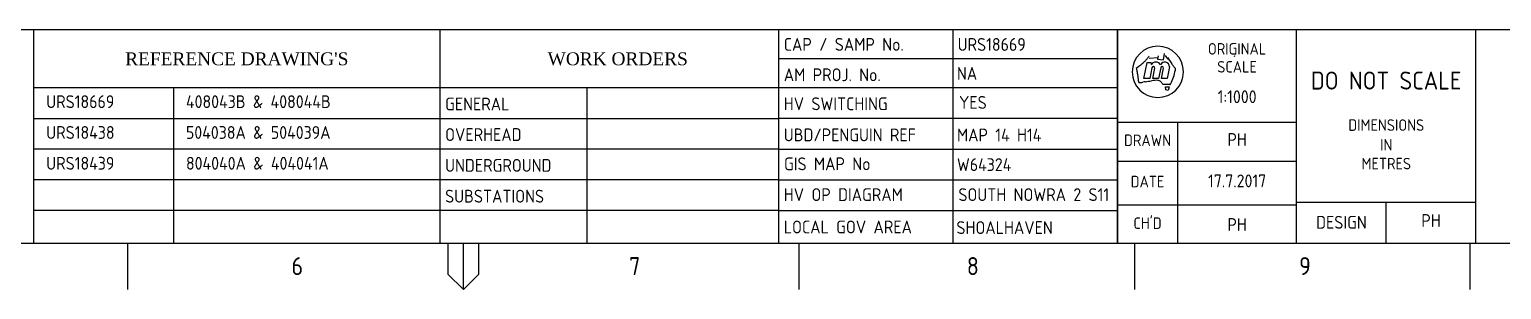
# Paper-space layout 'Retic2' of a CAD drawing. Header units: metres, sheet in millimetres. Extents: x -21 to 813, y -3 to 583.
# Drawn here: x 311.4 to 598.8, y -3 to 47.6 of the extents above; entities that cross this region are included whole.
import ezdxf
from ezdxf.enums import TextEntityAlignment as Align

# ---------------------------------------------------------------- set-up
doc = ezdxf.new("R2010")
doc.units = ezdxf.units.M
doc.layers.get('0').update_dxf_attribs({"color": 6})
doc.layers.add('Notes', color=7, linetype='Continuous')
doc.layers.add('SupportsUG_SP_EXT', color=7, linetype='Continuous')
doc.styles.add('iecISOCP', font='isocp.shx')
doc.styles.add('iecTimesNewRoman', font='times.ttf')
doc.styles.get("Standard").update_dxf_attribs({"font": 'arial.ttf'})

# ---------------------------------------------------------------- blocks, each defined once
blk = doc.blocks.new('A1_FRAME_TITLE')
at = {"layer": 'Notes', "color": 3, "linetype": 'Continuous'}
for p, q in [((332.78, 47.62), (332.78, 5.97)), ((412.12, 47.62), (412.12, 5.97)), ((478.24, 47.62), (478.24, 5.97)), ((544.37, 47.62), (544.37, 5.97)), ((544.37, 41.97), (544.37, 5.97))]:
    blk.add_line(p, q, dxfattribs=at)
at = {"layer": 'Notes', "color": 7}
for p, q in [((512.26, 47.62), (512.26, 5.97)), ((478.24, 41.97), (544.37, 41.97)), ((549.56, 38.09), (550.17, 41.17)), ((550.17, 41.17), (550.92, 41.17)), ((550.56, 42.05), (552.33, 42.16)), ((550.92, 41.17), (550.97, 40.77)), ((552.33, 42.52), (552.22, 41.82)), ((552.22, 41.82), (553.35, 41.71)), ((553.35, 41.71), (553.55, 42.96)), ((554.57, 40.35), (554.12, 38.09)), ((554.18, 42.18), (555.01, 40.9)), ((567.1, 42.48), (567.3, 42.44)), ((550.7, 38.09), (549.56, 38.09)), ((551.11, 40.17), (550.7, 38.09)), ((551.27, 38.09), (551.66, 40.06)), ((552.41, 38.09), (551.27, 38.09)), ((552.83, 40.17), (552.41, 38.09)), ((552.98, 38.09), (553.37, 40.06)), ((554.12, 38.09), (552.98, 38.09)), ((332.81, 36.33), (478.24, 36.33)), ((360.07, 36.33), (360.07, 5.97)), ((440.78, 36.33), (440.78, 5.97)), ((478.24, 36.33), (544.37, 36.33)), ((554.62, 36.89), (553.22, 36.97)), ((553.22, 36.97), (554.62, 36.89)), ((554.62, 36.89), (553.22, 36.97)), ((553.85, 35.89), (553.78, 36.47)), ((553.78, 36.47), (554.51, 36.47)), ((554.3, 35.74), (553.85, 35.89)), ((554.51, 36.47), (554.3, 35.74)), ((332.78, 30.28), (478.24, 30.28)), ((478.24, 30.33), (544.37, 30.33)), ((556.15, 5.97), (556.15, 29.54)), ((478.24, 24.33), (332.78, 24.33)), ((478.24, 24.33), (544.37, 24.33)), ((544.37, 21.97), (579.37, 21.97)), ((478.24, 18.33), (332.78, 18.33)), ((478.24, 18.33), (544.37, 18.33)), ((478.24, 12.33), (332.78, 12.33)), ((478.24, 12.33), (544.37, 12.33)), ((544.37, 13.47), (579.37, 13.47)), ((596.87, 5.97), (596.87, 13.97))]:
    blk.add_line(p, q, dxfattribs=at)
at = {"layer": 'Notes', "color": 3}
for p, q in [((544.37, 5.97), (544.37, 47.62)), ((579.37, 5.97), (579.37, 47.62)), ((614.37, 5.97), (614.37, 47.62)), ((579.37, 13.97), (614.37, 13.97))]:
    blk.add_line(p, q, dxfattribs=at)
at = {"layer": 'Notes', "color": 7, "linetype": 'Continuous'}
blk.add_line((544.37, 29.54), (579.37, 29.54), dxfattribs=at)
at = {"layer": 'Notes', "linetype": 'Continuous'}
for p, q in [((351.17, -3.03), (351.17, 5.97)), ((413.68, 5.97), (413.68, -0.03)), ((416.68, -3.03), (416.68, 5.97)), ((419.68, -0.03), (419.68, 5.97)), ((482.19, 5.97), (482.19, -3.03)), ((547.7, 5.97), (547.7, -3.03)), ((613.21, 5.97), (613.21, -3.03)), ((413.68, -0.03), (416.68, -3.03)), ((416.68, -3.03), (419.68, -0.03))]:
    blk.add_line(p, q, dxfattribs=at)
at = {"layer": 'Notes', "color": 3, "linetype": 'Continuous', "flags": 128}
for points in [[(123.8, 47.62), (824.37, 47.62)], [(123.8, 5.97), (824.37, 5.97)]]:
    blk.add_lwpolyline(points, dxfattribs=at)
at = {"layer": 'Notes', "color": 7}
for centre, radius, start, end in [((552.27, 39.37), 5, 0, 180), ((542.41, 49.09), 10.59, 302.5841, 308.1576), ((542.41, 49.09), 10.59, 308.157, 313.7305), ((545.21, 46.16), 6.54, 313.7309, 319.3045), ((545.21, 46.16), 6.54, 319.3047, 324.8782), ((551.87, 40.21), 1.06, 31.7884, 148.2116), ((551.39, 40.11), 0.28, 348.6911, 168.6911), ((553.61, 40.3), 0.961, 2.5982, 150.8098), ((553.1, 40.11), 0.28, 348.6911, 168.6911), ((578.7, 57.06), 28.87, 210.1483, 211.8601), ((477.01, -10.21), 93.25, 33.1096, 33.2341), ((558.55, 42.96), 4.09, 213.1151, 222.4146), ((552.27, 39.37), 5, 180, 0), ((527.29, 35.61), 21.32, 10.3053, 12.3306), ((527.29, 35.61), 21.32, 8.2795, 10.3048), ((528.59, 35.8), 20.01, 6.2539, 8.2792), ((528.59, 35.8), 20.01, 4.2291, 6.2543), ((550.47, 32.55), 4.93, 97.7419, 103.0814), ((546.76, 59.88), 22.65, 277.7418, 280.8825), ((551.91, 33.09), 4.63, 85.4613, 100.8824), ((552.2, 36.78), 0.924, 46.5875, 85.4612), ((551.36, 35.89), 2.16, 30.1885, 46.5879), ((548.02, 40.74), 7.69, 331.5942, 341.8897), ((542.7, 42.48), 13.29, 341.8901, 347.8434), ((555.89, 40.53), 0.484, 222.42, 236.4422), ((556.07, 40.81), 0.815, 236.4359, 244.7422), ((553.96, 40.06), 1.76, 347.8434, 354.1409), ((554.11, 40.04), 1.61, 354.1436, 1.0342), ((548.72, 39.42), 2.15, 265.1734, 270.0504), ((548.72, 39.51), 2.24, 270.0438, 274.7322), ((548.65, 40.42), 3.15, 274.7358, 283.0812), ((554.13, 37.45), 0.75, 311.6083, 321.0792), ((554.18, 37.41), 0.675, 321.0838, 331.5982)]:
    blk.add_arc(centre, radius, start, end, dxfattribs=at)
blk.add_attdef('DRAFT_NUM', (29.9, 23.29), '', height=2.5, rotation=90)
at = {"layer": 'Notes', "style": 'iecTimesNewRoman'}
blk.add_text("REFERENCE DRAWING'S", height=2.5, dxfattribs=at).set_placement((372.45, 40.66), align=Align.CENTER)
blk.add_text('WORK ORDERS', height=2.5, dxfattribs=at).set_placement((433.13, 40.66))
at = {"layer": 'Notes', "color": 7, "style": 'iecISOCP'}
for s, height, p in [('CAP / SAMP No.', 2.5, (479.24, 43.47)), ('AM PROJ. No.', 2.5, (479.24, 37.55)), ('GENERAL', 2.5, (413.12, 31.86)), ('HV SWITCHING', 2.5, (479.24, 31.9)), ('OVERHEAD', 2.5, (413.12, 25.9)), ('UBD/PENGUIN REF', 2.5, (479.24, 25.84)), ('UNDERGROUND', 2.5, (413.12, 19.9)), ('GIS MAP No', 2.5, (479.29, 20.2)), ('SUBSTATIONS', 2.5, (413.12, 13.9)), ('HV OP DIAGRAM', 2.5, (479.24, 14.2)), ('LOCAL GOV AREA', 2.5, (479.24, 7.9)), ('6', 3.5, (383.12, -0.22)), ('7', 3.5, (449.03, -0.22)), ('8', 3.5, (514.97, -0.22)), ('9', 3.5, (579.84, -0.22))]:
    blk.add_text(s, height=height, dxfattribs=at).set_placement(p)
for s, height, p in [('ORIGINAL', 2.24, (567.74, 42.73)), ('SCALE', 2.24, (567.74, 39.23)), ('DIMENSIONS', 2.24, (596.87, 27.88)), ('DRAWN', 2.24, (550.26, 24.93)), ('IN', 2.24, (596.87, 24.04)), ('METRES', 2.24, (596.87, 20.38)), ('DATE', 2.24, (550.26, 16.88)), ("CH'D", 2.24, (550.26, 8.77)), ('DESIGN', 2.5, (588.12, 8.81))]:
    blk.add_text(s, height=height, dxfattribs=at).set_placement(p, align=Align.CENTER)
at = {"layer": 'Notes', "insert": (596.84, 37.67), "char_height": 3.5, "width": 29.1, "attachment_point": 5, "style": 'iecISOCP'}
blk.add_mtext('DO NOT SCALE', dxfattribs=at)
at = {"layer": 'Notes', "color": 7, "style": 'iecISOCP'}
for tag, p in [('CAP_NO', (513.19, 43.46)), ('IE_NUM', (513.05, 37.81)), ('REF_No_1', (335.24, 32.31)), ('REF_1', (362.52, 32.31)), ('HV_SWITCH', (513.46, 32.16)), ('GEN_WO', (441.71, 31.76)), ('REF_No_2', (335.24, 26.31)), ('REF_2', (362.52, 26.31)), ('OH_WO', (441.71, 25.81)), ('UBD_REF', (513.05, 25.83)), ('REF_No_3', (335.24, 20.31)), ('REF_3', (362.52, 20.31)), ('UG_WO', (441.71, 20.05)), ('GIS_MAP_No', (513.05, 20.04)), ('REF_No_4', (335.24, 14.31)), ('REF_4', (362.52, 14.31)), ('SUB_WO', (441.71, 13.81)), ('HV_OP_DIAG', (513.33, 14.2)), ('LGA', (512.95, 7.78))]:
    blk.add_attdef(tag, p, '', height=2.5, dxfattribs=at)
at = {"layer": 'Notes', "style": 'iecISOCP'}
for tag, p in [('T1', (684.37, 39.47)), ('T2', (684.37, 34.35)), ('T3', (684.37, 28.92)), ('T4', (684.37, 23.66)), ('T5', (684.37, 18.23)), ('T6', (684.37, 12.97))]:
    blk.add_attdef(tag, text='', height=3.5, dxfattribs=at).set_placement(p, align=Align.CENTER)
at = {"layer": 'Notes', "color": 7, "style": 'iecISOCP'}
for tag, p in [('scale', (567.76, 33.27)), ('DRAWN', (567.76, 24.93)), ('DATE', (567.76, 16.88)), ('DESIGN', (605.62, 9.15)), ('CHD', (567.76, 8.37))]:
    blk.add_attdef(tag, text='', height=2.5, dxfattribs=at).set_placement(p, align=Align.CENTER)
at = {"layer": 'Notes', "color": 4, "style": 'iecISOCP'}
blk.add_attdef('NUM', text='', height=7, dxfattribs=at).set_placement((792.37, 20.12), align=Align.MIDDLE_CENTER)
at = {"layer": 'Notes', "color": 1, "style": 'iecISOCP'}
blk.add_attdef('REV', text='', height=5, dxfattribs=at).set_placement((820.05, 17.1), align=Align.CENTER)
at = {"layer": 'Notes', "color": 7, "style": 'iecISOCP'}
for tag, p in [('NS', (790.71, 8.12)), ('SHTS', (805.41, 8.12))]:
    blk.add_attdef(tag, text='', height=2.5, dxfattribs=at).set_placement(p, align=Align.MIDDLE)
at = {"layer": 'Notes', "style": 'iecISOCP'}
blk.add_attdef('ExportID', (9.08, 2.39), '', height=2.5, dxfattribs=at)
at = {"layer": 'Notes', "style": 'iecISOCP', "flags": 1}
for tag, p in [('ProjectType', (14.17, -26.8)), ('ProjectNumber', (23.56, -26.82)), ('DrawingNumber', (35.51, -26.8)), ('ProjectDescription', (47.56, -26.83)), ('ExportDate', (60.28, -26.79)), ('ExportUserName', (69.15, -26.8)), ('DesignerCompanyName', (81.48, -26.79)), ('ExportAreaOfInterest', (97.1, -26.81)), ('GIS_SUCCESS', (112, -26.78)), ('CAD_SUCCESS', (121.79, -26.78)), ('ExportCategories', (140.08, -26.8)), ('DEPOTCODE', (132.11, -26.88)), ('Comments', (154.38, -26.88))]:
    blk.add_attdef(tag, p, '', height=1, dxfattribs=at)

psp = doc.layouts.new('Retic2')

# ---------------------------------------------------------------- block references
at = {"layer": 'SupportsUG_SP_EXT'}
ref = psp.add_blockref('A1_FRAME_TITLE', (-20.549, 0), dxfattribs=at)
ref.add_attrib('DESIGN', 'PH', dxfattribs={"layer": 'Notes', "color": 7, "height": 2.5, "style": 'iecISOCP'}).set_placement((585.06762, 9.15451), align=Align.CENTER)
ref.add_attrib('DRAWN', 'PH', dxfattribs={"layer": 'Notes', "color": 7, "height": 2.5, "style": 'iecISOCP'}).set_placement((547.20719, 24.93058), align=Align.CENTER)
ref.add_attrib('DATE', '17.7.2017', dxfattribs={"layer": 'Notes', "color": 7, "height": 2.5, "style": 'iecISOCP'}).set_placement((547.20719, 16.88033), align=Align.CENTER)
ref.add_attrib('CHD', 'PH', dxfattribs={"layer": 'Notes', "color": 7, "height": 2.5, "style": 'iecISOCP'}).set_placement((547.20719, 8.37226), align=Align.CENTER)
ref.add_attrib('scale', '1:1000', dxfattribs={"layer": 'Notes', "color": 7, "height": 2.5, "style": 'iecISOCP'}).set_placement((547.20719, 33.26881), align=Align.CENTER)
ref.add_attrib('CAP_NO', 'URS18669', (492.63875, 43.45702), dxfattribs={"layer": 'Notes', "color": 7, "height": 2.5, "style": 'iecISOCP'})
ref.add_attrib('IE_NUM', 'NA', (492.50099, 37.81014), dxfattribs={"layer": 'Notes', "color": 7, "height": 2.5, "style": 'iecISOCP'})
ref.add_attrib('HV_SWITCH', 'YES', (492.91426, 32.16326), dxfattribs={"layer": 'Notes', "color": 7, "height": 2.5, "style": 'iecISOCP'})
ref.add_attrib('UBD_REF', 'MAP 14 H14', (492.50099, 25.82774), dxfattribs={"layer": 'Notes', "color": 7, "height": 2.5, "style": 'iecISOCP'})
ref.add_attrib('GIS_MAP_No', 'W64324', (492.50099, 20.04313), dxfattribs={"layer": 'Notes', "color": 7, "height": 2.5, "style": 'iecISOCP'})
ref.add_attrib('HV_OP_DIAG', 'SOUTH NOWRA 2 S11', (492.77749, 14.19908), dxfattribs={"layer": 'Notes', "color": 7, "height": 2.5, "style": 'iecISOCP'})
ref.add_attrib('LGA', 'SHOALHAVEN', (492.39639, 7.77741), dxfattribs={"layer": 'Notes', "color": 7, "height": 2.5, "style": 'iecISOCP'})
ref.add_attrib('REF_No_1', 'URS18669', (314.69171, 32.30952), dxfattribs={"layer": 'Notes', "color": 7, "height": 2.5, "style": 'iecISOCP'})
ref.add_attrib('REF_1', '408043B & 408044B', (341.97421, 32.30952), dxfattribs={"layer": 'Notes', "color": 7, "height": 2.5, "style": 'iecISOCP'})
ref.add_attrib('REF_No_2', 'URS18438', (314.69171, 26.30952), dxfattribs={"layer": 'Notes', "color": 7, "height": 2.5, "style": 'iecISOCP'})
ref.add_attrib('REF_2', '504038A & 504039A', (341.97421, 26.30952), dxfattribs={"layer": 'Notes', "color": 7, "height": 2.5, "style": 'iecISOCP'})
ref.add_attrib('REF_No_3', 'URS18439', (314.69171, 20.30952), dxfattribs={"layer": 'Notes', "color": 7, "height": 2.5, "style": 'iecISOCP'})
ref.add_attrib('REF_3', '804040A & 404041A', (341.97421, 20.30952), dxfattribs={"layer": 'Notes', "color": 7, "height": 2.5, "style": 'iecISOCP'})

doc.saveas('drawing.dxf')
